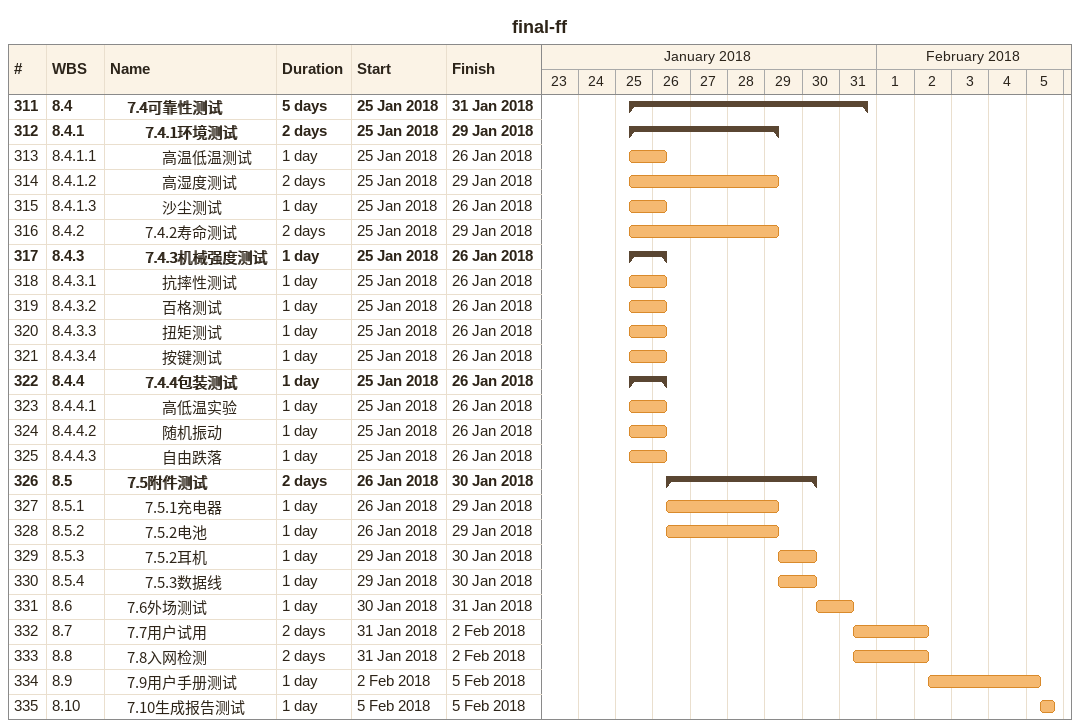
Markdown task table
final-ff

| ID | WBS | Task | Duration | Start | Finish |
|---|---|---|---|---|---|
| 311 | 8.4 | **7.4可靠性测试** | 5d | 2018-01-25 | 2018-01-31 |
| 312 | 8.4.1 | **7.4.1环境测试** | 2d | 2018-01-25 | 2018-01-29 |
| 313 | 8.4.1.1 | 高温低温测试 | 1d | 2018-01-25 | 2018-01-26 |
| 314 | 8.4.1.2 | 高湿度测试 | 2d | 2018-01-25 | 2018-01-29 |
| 315 | 8.4.1.3 | 沙尘测试 | 1d | 2018-01-25 | 2018-01-26 |
| 316 | 8.4.2 | 7.4.2寿命测试 | 2d | 2018-01-25 | 2018-01-29 |
| 317 | 8.4.3 | **7.4.3机械强度测试** | 1d | 2018-01-25 | 2018-01-26 |
| 318 | 8.4.3.1 | 抗摔性测试 | 1d | 2018-01-25 | 2018-01-26 |
| 319 | 8.4.3.2 | 百格测试 | 1d | 2018-01-25 | 2018-01-26 |
| 320 | 8.4.3.3 | 扭矩测试 | 1d | 2018-01-25 | 2018-01-26 |
| 321 | 8.4.3.4 | 按键测试 | 1d | 2018-01-25 | 2018-01-26 |
| 322 | 8.4.4 | **7.4.4包装测试** | 1d | 2018-01-25 | 2018-01-26 |
| 323 | 8.4.4.1 | 高低温实验 | 1d | 2018-01-25 | 2018-01-26 |
| 324 | 8.4.4.2 | 随机振动 | 1d | 2018-01-25 | 2018-01-26 |
| 325 | 8.4.4.3 | 自由跌落 | 1d | 2018-01-25 | 2018-01-26 |
| 326 | 8.5 | **7.5附件测试** | 2d | 2018-01-26 | 2018-01-30 |
| 327 | 8.5.1 | 7.5.1充电器 | 1d | 2018-01-26 | 2018-01-29 |
| 328 | 8.5.2 | 7.5.2电池 | 1d | 2018-01-26 | 2018-01-29 |
| 329 | 8.5.3 | 7.5.2耳机 | 1d | 2018-01-29 | 2018-01-30 |
| 330 | 8.5.4 | 7.5.3数据线 | 1d | 2018-01-29 | 2018-01-30 |
| 331 | 8.6 | 7.6外场测试 | 1d | 2018-01-30 | 2018-01-31 |
| 332 | 8.7 | 7.7用户试用 | 2d | 2018-01-31 | 2018-02-02 |
| 333 | 8.8 | 7.8入网检测 | 2d | 2018-01-31 | 2018-02-02 |
| 334 | 8.9 | 7.9用户手册测试 | 1d | 2018-02-02 | 2018-02-05 |
| 335 | 8.10 | 7.10生成报告测试 | 1d | 2018-02-05 | 2018-02-05 |
